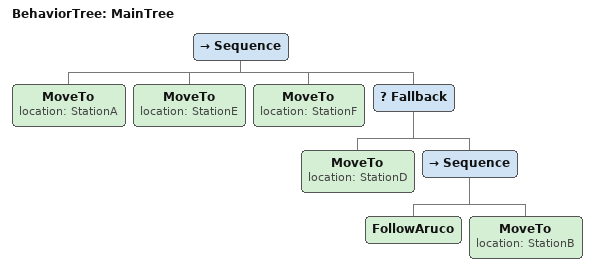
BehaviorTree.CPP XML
<root main_tree_to_execute = "MainTree">
    <BehaviorTree ID="MainTree">
        <Sequence>
            <MoveTo location="StationA"/>
            <MoveTo location="StationE"/>
            <MoveTo location="StationF"/>
            <Fallback>
                <MoveTo location="StationD"/>
                <Sequence>
                    <FollowAruco/>
                    <MoveTo location="StationB"/>
                </Sequence>
            </Fallback>
        </Sequence>
    </BehaviorTree>
</root>
